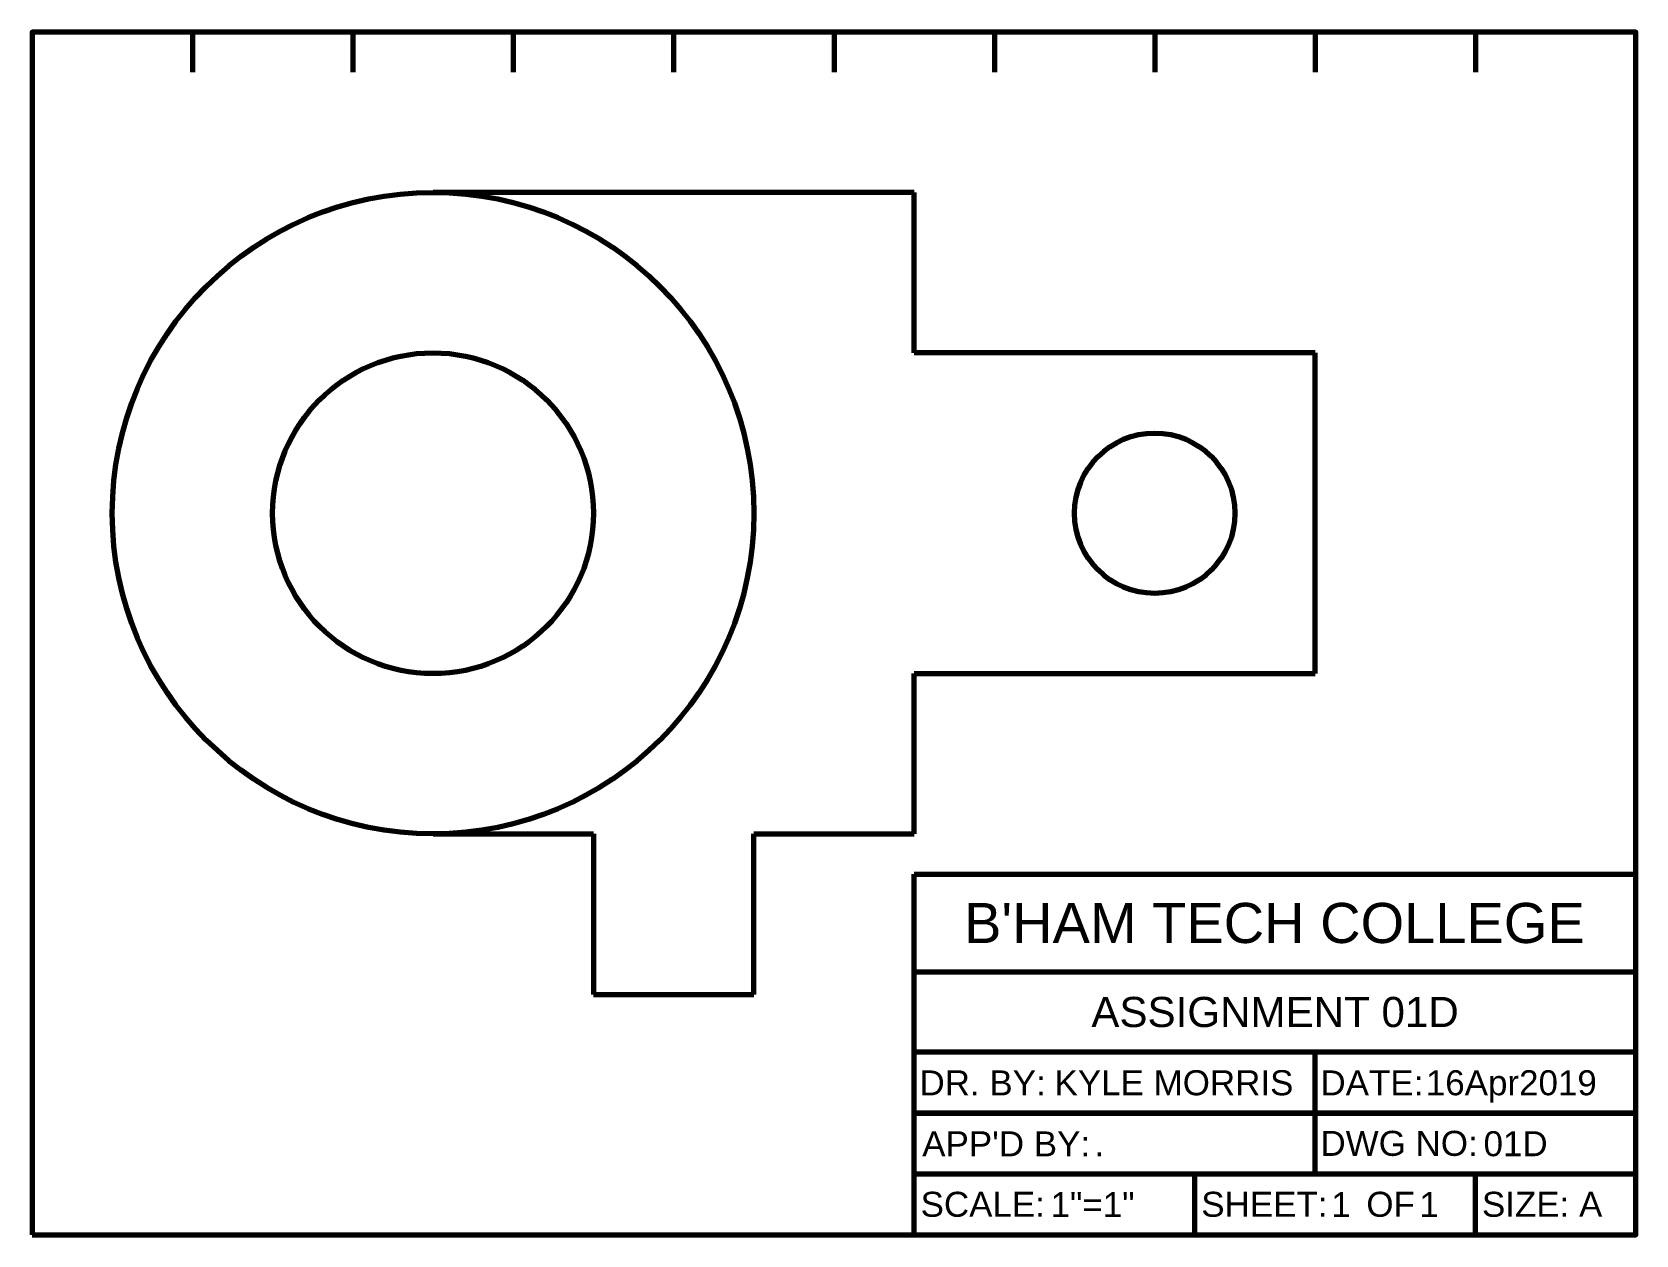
# Model space of a CAD drawing. Header units: inches. Extents: x 0.5 to 10.5, y 0.5 to 8.
import ezdxf
from ezdxf.enums import TextEntityAlignment as Align

# ---------------------------------------------------------------- set-up
doc = ezdxf.new("R2010")
doc.units = ezdxf.units.IN
doc.header["$MEASUREMENT"] = 0
doc.layers.get('0').update_dxf_attribs({"color": 1})
doc.layers.add('Object', color=7, linetype='Continuous', lineweight=70)
doc.layers.add('TitleBox', color=7, linetype='Continuous', lineweight=70)
doc.layers.add('TitleText', color=7, linetype='Continuous')
doc.styles.add('ARIAL', font='arial.ttf')

# ---------------------------------------------------------------- blocks, each defined once
blk = doc.blocks.new('TitleA')
at = {"layer": 'TitleBox'}
for p, q in [((6, 0.5), (6, 2.75)), ((6, 2.75), (10.5, 2.75)), ((6, 2.14), (10.5, 2.14)), ((10.5, 1.64), (6, 1.64)), ((8.5, 0.88), (8.5, 1.64)), ((8.5, 1.26), (6, 1.26)), ((6, 1.26), (8.5, 1.26)), ((8.5, 1.26), (10.5, 1.26)), ((10.5, 1.26), (8.5, 1.26)), ((6, 0.88), (10.5, 0.88)), ((7.75, 0.5), (7.75, 0.88)), ((9.5, 0.5), (9.5, 0.88))]:
    blk.add_line(p, q, dxfattribs=at)
blk.add_lwpolyline([(0.5, 0.5), (10.5, 0.5), (10.5, 8), (0.5, 8)], close=True, dxfattribs=at)
at = {"layer": 'TitleText', "style": 'ARIAL'}
for s, height, p in [("B'HAM TECH COLLEGE", 0.25, (6.311, 2.32)), ('DR. BY:', 0.156, (6.033, 1.37)), ('DATE:', 0.156, (8.533, 1.37)), ("APP'D BY:", 0.156, (6.05, 0.99)), ('DWG NO:', 0.156, (8.533, 0.993)), ('SCALE:', 0.156, (6.04, 0.613)), ('SHEET:    OF', 0.156, (7.79, 0.613)), ('SIZE: A', 0.156, (9.54, 0.613))]:
    blk.add_text(s, height=height, dxfattribs=at).set_placement(p)
blk.add_attdef('TITLE', text='', height=0.188, dxfattribs=at).set_placement((8.25, 1.89), align=Align.MIDDLE_CENTER)
at = {"layer": 'TitleText', "style": 'ARIAL', "flags": 8}
for tag, p in [('NAME', (6.875, 1.324)), ('DATE', (9.19, 1.324))]:
    blk.add_attdef(tag, text='', height=0.156, dxfattribs=at).set_placement(p, align=Align.BOTTOM_LEFT)
at = {"layer": 'TitleText', "style": 'ARIAL'}
for tag, p in [('APPROVED', (7.125, 0.944)), ('DWGNO', (9.55, 0.944)), ('SCALE', (6.85, 0.564)), ('SHT', (8.6, 0.564)), ('SHTS', (9.15, 0.564))]:
    blk.add_attdef(tag, text='', height=0.156, dxfattribs=at).set_placement(p, align=Align.BOTTOM_LEFT)

msp = doc.modelspace()

# ---------------------------------------------------------------- linework, layer by layer
at = {"layer": 'Object'}
for p, q in [((6, 7), (3, 7)), ((6, 6), (6, 7)), ((8.5, 6), (6, 6)), ((8.5, 4), (8.5, 6)), ((6, 3), (6, 4)), ((6, 4), (8.5, 4)), ((3, 3), (4, 3)), ((4, 3), (4, 2)), ((5, 2), (5, 3)), ((5, 3), (6, 3)), ((4, 2), (5, 2))]:
    msp.add_line(p, q, dxfattribs=at)
for centre, radius in [((3, 5), 2), ((3, 5), 1), ((7.5, 5), 0.5)]:
    msp.add_circle(centre, radius, dxfattribs=at)
at = {"layer": 'TitleBox', "lineweight": 70}
for p, q in [((0.5, 8), (0.5, 7.75)), ((1.5, 8), (1.5, 7.75)), ((2.5, 8), (2.5, 7.75)), ((3.5, 8), (3.5, 7.75)), ((4.5, 8), (4.5, 7.75)), ((5.5, 8), (5.5, 7.75)), ((6.5, 8), (6.5, 7.75)), ((7.5, 8), (7.5, 7.75)), ((8.5, 8), (8.5, 7.75)), ((9.5, 8), (9.5, 7.75))]:
    msp.add_line(p, q, dxfattribs=at)

# ---------------------------------------------------------------- block references
ref = msp.add_blockref('TitleA', (0, 0))
ref.add_attrib('TITLE', 'ASSIGNMENT 01D', dxfattribs={"layer": 'TitleText', "height": 0.188, "style": 'ARIAL'}).set_placement((8.25, 1.89), align=Align.MIDDLE_CENTER)
ref.add_attrib('NAME', 'KYLE MORRIS', dxfattribs={"layer": 'TitleText', "height": 0.156, "style": 'ARIAL'}).set_placement((6.875, 1.324), align=Align.BOTTOM_LEFT)
ref.add_attrib('DATE', '16Apr2019', dxfattribs={"layer": 'TitleText', "height": 0.156, "style": 'ARIAL'}).set_placement((9.19, 1.324), align=Align.BOTTOM_LEFT)
ref.add_attrib('APPROVED', '.', dxfattribs={"layer": 'TitleText', "height": 0.156, "style": 'ARIAL'}).set_placement((7.125, 0.944), align=Align.BOTTOM_LEFT)
ref.add_attrib('DWGNO', '01D', dxfattribs={"layer": 'TitleText', "height": 0.156, "style": 'ARIAL'}).set_placement((9.55, 0.944), align=Align.BOTTOM_LEFT)
ref.add_attrib('SCALE', '1"=1"', dxfattribs={"layer": 'TitleText', "height": 0.156, "style": 'ARIAL'}).set_placement((6.85, 0.564), align=Align.BOTTOM_LEFT)
ref.add_attrib('SHT', '1', dxfattribs={"layer": 'TitleText', "height": 0.156, "style": 'ARIAL'}).set_placement((8.6, 0.564), align=Align.BOTTOM_LEFT)
ref.add_attrib('SHTS', '1', dxfattribs={"layer": 'TitleText', "height": 0.156, "style": 'ARIAL'}).set_placement((9.15, 0.564), align=Align.BOTTOM_LEFT)

doc.saveas('drawing.dxf')
